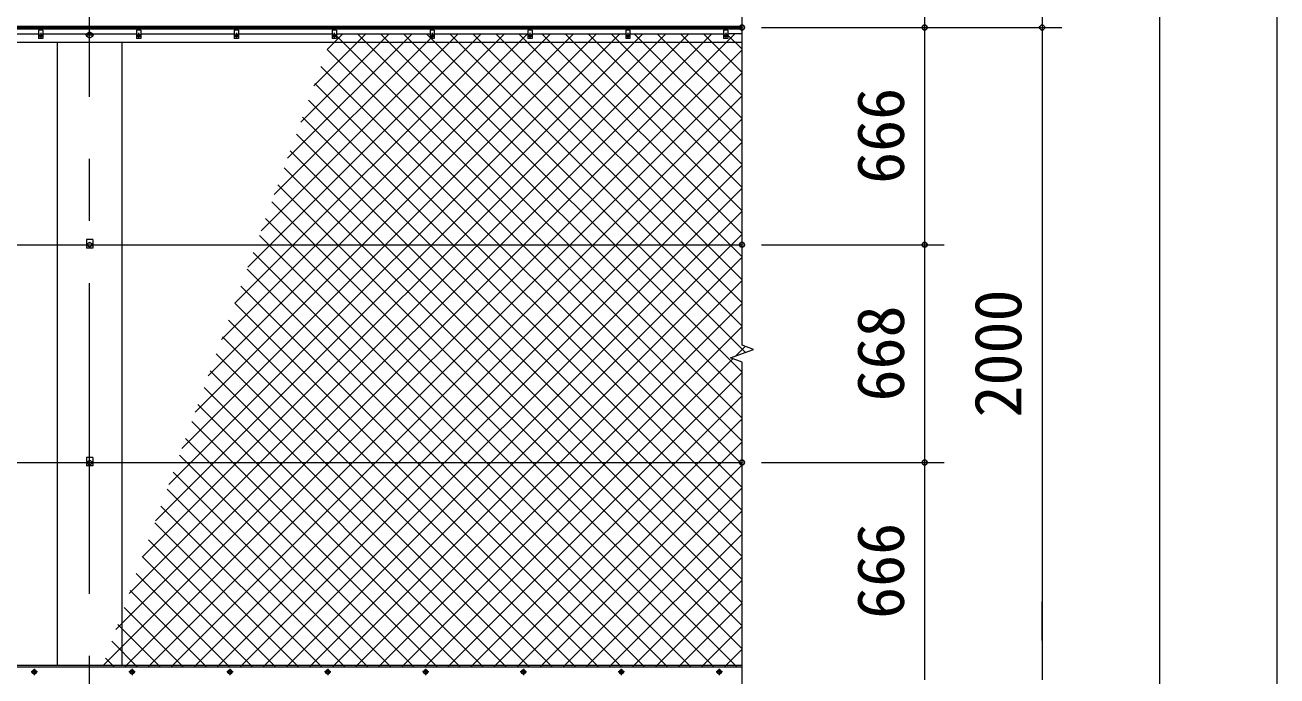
# Model space of a CAD drawing. Units: millimetres at full size. Extents: x -12600 to 12600, y -8910 to 8910.
# Drawn here: x -6595 to -2757, y -1971 to 25 of the extents above; entities that cross this region are included whole.
import ezdxf
from ezdxf.enums import TextEntityAlignment as Align

# ---------------------------------------------------------------- set-up
doc = ezdxf.new("R2010")
doc.units = ezdxf.units.MM
doc.header["$LTSCALE"] = 30
doc.header["$PDMODE"] = 32
doc.header["$PDSIZE"] = 15
doc.linetypes.add('USER1', pattern=[50.8, 31.75, -6.35, 6.35, -6.35])
for name, color, linetype, lineweight in [('0-1_D-STR-DIM', 7, 'Continuous', 13), ('0-2_D-BMK', 2, 'USER1', 13), ('0-3_D-STR3', 3, 'Continuous', 13), ('0-4_D-STR1', 1, 'Continuous', 18), ('0-7_D-STR2', 7, 'Continuous', 13)]:
    doc.layers.add(name, color=color, linetype=linetype, lineweight=lineweight)
doc.layers.add('0-6_Defpoints', color=253, linetype='Continuous')
doc.styles.add('ＭＳ ゴシック', font='')
doc.styles.get('ＭＳ ゴシック').set_extended_font_data('MS Gothic')

msp = doc.modelspace()

# ---------------------------------------------------------------- linework, layer by layer
at = {"layer": '0-1_D-STR-DIM'}
for p, q in [((-3117.14, 7017.35), (-3117.14, -2012.65)), ((-2757.14, 7017.35), (-2757.14, -2982.65)), ((-3477.14, 3517.35), (-3477.14, 17.35)), ((-4397.14, -957), (-4397.14, 1741.69)), ((-3837.14, 17.35), (-3837.14, 517.35)), ((-4337.14, 17.35), (-3777.14, 17.35)), ((-4337.14, 17.35), (-3777.14, 17.35)), ((-4337.14, 17.35), (-3417.14, 17.35)), ((-4337.14, 17.35), (-3417.14, 17.35)), ((-3837.14, -648.65), (-3837.14, 17.35)), ((-3477.14, 17.35), (-3477.14, -1982.65)), ((-4337.14, -648.65), (-3777.14, -648.65)), ((-4337.14, -648.65), (-3777.14, -648.65)), ((-3837.14, -1316.65), (-3837.14, -648.65)), ((-4361.91, -969.83), (-4397.14, -957)), ((-4432.38, -995.48), (-4361.91, -969.83)), ((-4397.14, -1008.31), (-4432.38, -995.48)), ((-4397.14, -2170.25), (-4397.14, -1008.31)), ((-4337.14, -1316.65), (-3777.14, -1316.65)), ((-4337.14, -1316.65), (-3777.14, -1316.65)), ((-3837.14, -1982.65), (-3837.14, -1316.65)), ((-3477.14, -1862.65), (-3477.14, -1742.65))]:
    msp.add_line(p, q, dxfattribs=at)
at = {"layer": '0-2_D-BMK'}
for p, q in [((-6397.14, -3242.65), (-6397.14, 7077.35)), ((-6547.14, 0.79), (-6547.14, -14.09)), ((-6247.14, 0.79), (-6247.14, -14.09)), ((-5947.14, 0.79), (-5947.14, -14.09)), ((-5647.14, 0.79), (-5647.14, -14.09)), ((-5347.14, 0.79), (-5347.14, -14.09)), ((-5047.14, 0.79), (-5047.14, -14.09)), ((-4747.14, 0.79), (-4747.14, -14.09)), ((-4447.14, 0.79), (-4447.14, -14.09)), ((-6554.58, -6.65), (-6539.71, -6.65)), ((-6384.39, -5.65), (-6409.89, -5.65)), ((-6254.58, -6.65), (-6239.71, -6.65)), ((-5954.58, -6.65), (-5939.71, -6.65)), ((-5654.58, -6.65), (-5639.71, -6.65)), ((-5354.58, -6.65), (-5339.71, -6.65)), ((-5054.58, -6.65), (-5039.71, -6.65)), ((-4754.58, -6.65), (-4739.71, -6.65)), ((-4454.58, -6.65), (-4439.71, -6.65)), ((-6407.14, -648.65), (-6387.14, -648.65)), ((-6407.14, -1316.65), (-6387.14, -1316.65)), ((-6567.14, -1948.98), (-6567.14, -1968.33)), ((-6267.14, -1948.98), (-6267.14, -1968.33)), ((-5967.14, -1948.98), (-5967.14, -1968.33)), ((-5667.14, -1948.98), (-5667.14, -1968.33)), ((-5367.14, -1948.98), (-5367.14, -1968.33)), ((-5067.14, -1948.98), (-5067.14, -1968.33)), ((-4767.14, -1948.98), (-4767.14, -1968.33)), ((-4467.14, -1948.98), (-4467.14, -1968.33)), ((-6557.47, -1958.65), (-6576.82, -1958.65)), ((-6257.47, -1958.65), (-6276.82, -1958.65)), ((-5957.47, -1958.65), (-5976.82, -1958.65)), ((-5657.47, -1958.65), (-5676.82, -1958.65)), ((-5357.47, -1958.65), (-5376.82, -1958.65)), ((-5057.47, -1958.65), (-5076.82, -1958.65)), ((-4757.47, -1958.65), (-4776.82, -1958.65)), ((-4457.47, -1958.65), (-4476.82, -1958.65))]:
    msp.add_line(p, q, dxfattribs=at)
at = {"layer": '0-3_D-STR3'}
for p, q in [((-6553.64, 9.35), (-6553.64, -16.65)), ((-6540.64, 9.35), (-6553.64, 9.35)), ((-6540.64, 9.35), (-6540.64, -16.65)), ((-6405.64, -0.75), (-6397.14, 4.16)), ((-6253.64, 9.35), (-6253.64, -16.65)), ((-6240.64, 9.35), (-6253.64, 9.35)), ((-6240.64, 9.35), (-6240.64, -16.65)), ((-5953.64, 9.35), (-5953.64, -16.65)), ((-5940.64, 9.35), (-5953.64, 9.35)), ((-5940.64, 9.35), (-5940.64, -16.65)), ((-5653.64, 9.35), (-5653.64, -16.65)), ((-5640.64, 9.35), (-5653.64, 9.35)), ((-5640.64, 9.35), (-5640.64, -16.65)), ((-5353.64, 9.35), (-5353.64, -16.65)), ((-5340.64, 9.35), (-5353.64, 9.35)), ((-5340.64, 9.35), (-5340.64, -16.65)), ((-5053.64, 9.35), (-5053.64, -16.65)), ((-5040.64, 9.35), (-5053.64, 9.35)), ((-5040.64, 9.35), (-5040.64, -16.65)), ((-4753.64, 9.35), (-4753.64, -16.65)), ((-4740.64, 9.35), (-4753.64, 9.35)), ((-4740.64, 9.35), (-4740.64, -16.65)), ((-4453.64, 9.35), (-4453.64, -16.65)), ((-4440.64, 9.35), (-4453.64, 9.35)), ((-4440.64, 9.35), (-4440.64, -16.65)), ((-6840.64, -1.65), (-6553.64, -1.65)), ((-6540.64, -16.65), (-6553.64, -16.65)), ((-6540.64, -1.65), (-6253.64, -1.65)), ((-6405.64, -10.56), (-6405.64, -0.75)), ((-6405.64, -10.56), (-6405.64, -0.75)), ((-6397.14, -15.47), (-6405.64, -10.56)), ((-6388.64, -10.56), (-6397.14, -15.47)), ((-6240.64, -16.65), (-6253.64, -16.65)), ((-6240.64, -1.65), (-5953.64, -1.65)), ((-5940.64, -16.65), (-5953.64, -16.65)), ((-5940.64, -1.65), (-5653.64, -1.65)), ((-5640.64, -16.65), (-5653.64, -16.65)), ((-5640.64, -1.65), (-5353.64, -1.65)), ((-5340.64, -16.65), (-5353.64, -16.65)), ((-5340.64, -1.65), (-5053.64, -1.65)), ((-5040.64, -16.65), (-5053.64, -16.65)), ((-5040.64, -1.65), (-4753.64, -1.65)), ((-4740.64, -16.65), (-4753.64, -16.65)), ((-4740.64, -1.65), (-4453.64, -1.65)), ((-4440.64, -16.65), (-4453.64, -16.65)), ((-4397.14, -1.65), (-4440.64, -1.65)), ((-9379.94, -648.65), (-6406.64, -648.65)), ((-6387.64, -632.65), (-6406.64, -632.65)), ((-6406.64, -632.65), (-6406.64, -658.65)), ((-6403.64, -644.9), (-6397.14, -641.15)), ((-6403.64, -652.41), (-6403.64, -644.9)), ((-6397.14, -656.16), (-6403.64, -652.41)), ((-6397.14, -641.15), (-6390.64, -644.9)), ((-6390.64, -652.41), (-6397.14, -656.16)), ((-6390.64, -644.9), (-6390.64, -652.41)), ((-6387.64, -632.65), (-6387.64, -658.65)), ((-6387.64, -648.65), (-4397.14, -648.65)), ((-6387.64, -658.65), (-6406.64, -658.65)), ((-6387.64, -1300.65), (-6387.64, -1326.65)), ((-9379.94, -1316.65), (-6406.64, -1316.65)), ((-6387.64, -1326.65), (-6406.64, -1326.65)), ((-6403.64, -1312.9), (-6397.14, -1309.15)), ((-6403.64, -1320.41), (-6403.64, -1312.9)), ((-6397.14, -1309.15), (-6390.64, -1312.9)), ((-6390.64, -1312.9), (-6390.64, -1320.41)), ((-6387.64, -1316.65), (-4397.14, -1316.65)), ((-4397.14, -1943.65), (-9497.14, -1943.65))]:
    msp.add_line(p, q, dxfattribs=at)
for points in [[(-6397.14, 4.16), (-6388.64, -0.75), (-6388.64, -10.56)], [(-6387.64, -1300.65), (-6406.64, -1300.65), (-6406.64, -1326.65)], [(-6390.64, -1320.41), (-6397.14, -1324.16), (-6403.64, -1320.41)]]:
    msp.add_lwpolyline(points, dxfattribs=at)
for points in [[(-6567.14, -1952.9), (-6572.12, -1955.78), (-6572.12, -1961.53), (-6567.14, -1964.4), (-6562.17, -1961.53), (-6562.17, -1955.78)], [(-6267.14, -1952.9), (-6272.12, -1955.78), (-6272.12, -1961.53), (-6267.14, -1964.4), (-6262.17, -1961.53), (-6262.17, -1955.78)], [(-5967.14, -1952.9), (-5972.12, -1955.78), (-5972.12, -1961.53), (-5967.14, -1964.4), (-5962.17, -1961.53), (-5962.17, -1955.78)], [(-5667.14, -1952.9), (-5672.12, -1955.78), (-5672.12, -1961.53), (-5667.14, -1964.4), (-5662.17, -1961.53), (-5662.17, -1955.78)], [(-5367.14, -1952.9), (-5372.12, -1955.78), (-5372.12, -1961.53), (-5367.14, -1964.4), (-5362.17, -1961.53), (-5362.17, -1955.78)], [(-5067.14, -1952.9), (-5072.12, -1955.78), (-5072.12, -1961.53), (-5067.14, -1964.4), (-5062.17, -1961.53), (-5062.17, -1955.78)], [(-4767.14, -1952.9), (-4772.12, -1955.78), (-4772.12, -1961.53), (-4767.14, -1964.4), (-4762.17, -1961.53), (-4762.17, -1955.78)], [(-4467.14, -1952.9), (-4472.12, -1955.78), (-4472.12, -1961.53), (-4467.14, -1964.4), (-4462.17, -1961.53), (-4462.17, -1955.78)]]:
    msp.add_lwpolyline(points, close=True, dxfattribs=at)
for centre, radius in [((-6397.14, -5.65), 8.25), ((-6547.14, -6.65), 5.25), ((-6247.14, -6.65), 5.25), ((-5947.14, -6.65), 5.25), ((-5647.14, -6.65), 5.25), ((-5347.14, -6.65), 5.25), ((-5047.14, -6.65), 5.25), ((-4747.14, -6.65), 5.25), ((-4447.14, -6.65), 5.25), ((-6397.14, -648.65), 6.25), ((-6397.14, -1316.65), 6.25), ((-6567.14, -1958.65), 6.5), ((-6567.14, -1958.65), 4.98), ((-6267.14, -1958.65), 6.5), ((-6267.14, -1958.65), 4.98), ((-5967.14, -1958.65), 6.5), ((-5967.14, -1958.65), 4.98), ((-5667.14, -1958.65), 6.5), ((-5667.14, -1958.65), 4.98), ((-5367.14, -1958.65), 6.5), ((-5367.14, -1958.65), 4.98), ((-5067.14, -1958.65), 6.5), ((-5067.14, -1958.65), 4.98), ((-4767.14, -1958.65), 6.5), ((-4767.14, -1958.65), 4.98), ((-4467.14, -1958.65), 6.5), ((-4467.14, -1958.65), 4.98)]:
    msp.add_circle(centre, radius, dxfattribs=at)
at = {"layer": '0-4_D-STR1'}
for p, q in [((-9497.14, 21.35), (-4397.14, 21.35)), ((-9497.14, 17.35), (-4397.14, 17.35)), ((-9497.14, 13.35), (-4397.14, 13.35)), ((-9497.14, -27.65), (-4397.14, -27.65)), ((-6497.14, -27.65), (-6497.14, -1937.65)), ((-6297.14, -1937.65), (-6297.14, -27.65)), ((-9497.14, -1937.65), (-4397.14, -1937.65))]:
    msp.add_line(p, q, dxfattribs=at)
at = {"layer": '0-6_Defpoints'}
for p in [(-4397.14, 17.35), (-3837.14, 17.35), (-3477.14, 17.35), (-4397.14, -648.65), (-3837.14, -648.65), (-4397.14, -1316.65), (-3837.14, -1316.65)]:
    msp.add_point(p, dxfattribs=at)
at = {"layer": '0-7_D-STR2'}
for p, q in [((-6357.04, -1940.02), (-4418.68, -1.65)), ((-6316.57, -1828.84), (-4489.39, -1.65)), ((-6276.11, -1717.67), (-4560.1, -1.65)), ((-6235.65, -1606.49), (-4630.81, -1.65)), ((-6195.18, -1495.32), (-4701.52, -1.65)), ((-6154.72, -1384.14), (-4772.23, -1.65)), ((-6114.25, -1272.97), (-4842.94, -1.65)), ((-6073.79, -1161.79), (-4913.65, -1.65)), ((-6033.32, -1050.61), (-4984.36, -1.65)), ((-5992.86, -939.44), (-5055.07, -1.65)), ((-5952.39, -828.26), (-5125.78, -1.65)), ((-5911.93, -717.09), (-5196.49, -1.65)), ((-5871.47, -605.91), (-5267.21, -1.65)), ((-5831, -494.74), (-5337.92, -1.65)), ((-5790.54, -383.56), (-5408.63, -1.65)), ((-5750.07, -272.39), (-5479.34, -1.65)), ((-5709.61, -161.21), (-5550.05, -1.65)), ((-5669.14, -50.04), (-5620.76, -1.65)), ((-4397.14, -1251.38), (-5646.87, -1.65)), ((-4397.14, -1180.67), (-5576.16, -1.65)), ((-4397.14, -1109.96), (-5505.45, -1.65)), ((-4397.14, -1039.25), (-5434.74, -1.65)), ((-4386.79, -978.89), (-5364.03, -1.65)), ((-4397.14, -897.83), (-5293.32, -1.65)), ((-4397.14, -827.11), (-5222.61, -1.65)), ((-4397.14, -756.4), (-5151.9, -1.65)), ((-4397.14, -685.69), (-5081.18, -1.65)), ((-4397.14, -614.98), (-5010.47, -1.65)), ((-4397.14, -544.27), (-4939.76, -1.65)), ((-4397.14, -473.56), (-4869.05, -1.65)), ((-4397.14, -402.85), (-4798.34, -1.65)), ((-4397.14, -332.14), (-4727.63, -1.65)), ((-4397.14, -261.43), (-4656.92, -1.65)), ((-4397.14, -190.72), (-4586.21, -1.65)), ((-4397.14, -120.01), (-4515.5, -1.65)), ((-4397.14, -49.3), (-4444.79, -1.65)), ((-6289.97, -1943.65), (-4397.14, -50.83)), ((-4397.14, -1322.09), (-5669.16, -50.08)), ((-4397.14, -1392.8), (-5688.03, -101.92)), ((-6219.26, -1943.65), (-4397.14, -121.54)), ((-4397.14, -1463.51), (-5706.9, -153.76)), ((-6148.55, -1943.65), (-4397.14, -192.25)), ((-4397.14, -1534.22), (-5725.76, -205.6)), ((-6077.83, -1943.65), (-4397.14, -262.96)), ((-4397.14, -1604.93), (-5744.63, -257.44)), ((-6007.12, -1943.65), (-4397.14, -333.67)), ((-4397.14, -1675.64), (-5763.5, -309.29)), ((-4397.14, -1746.35), (-5782.37, -361.13)), ((-5936.41, -1943.65), (-4397.14, -404.39)), ((-4397.14, -1817.06), (-5801.24, -412.97)), ((-5865.7, -1943.65), (-4397.14, -475.1)), ((-4397.14, -1887.77), (-5820.11, -464.81)), ((-4411.98, -1943.65), (-5838.98, -516.65)), ((-4482.69, -1943.65), (-5857.85, -568.49)), ((-5794.99, -1943.65), (-4397.14, -545.81)), ((-4553.4, -1943.65), (-5876.72, -620.34)), ((-5724.28, -1943.65), (-4397.14, -616.52)), ((-4624.11, -1943.65), (-5895.58, -672.18)), ((-5653.57, -1943.65), (-4397.14, -687.23)), ((-4694.82, -1943.65), (-5914.45, -724.02)), ((-5582.86, -1943.65), (-4397.14, -757.94)), ((-4765.53, -1943.65), (-5933.32, -775.86)), ((-4836.24, -1943.65), (-5952.19, -827.7)), ((-5512.15, -1943.65), (-4397.14, -828.65)), ((-4906.95, -1943.65), (-5971.06, -879.55)), ((-5441.44, -1943.65), (-4397.14, -899.36)), ((-4977.66, -1943.65), (-5989.93, -931.39)), ((-5048.37, -1943.65), (-6008.8, -983.23)), ((-4416.93, -989.85), (-4387.56, -960.49)), ((-5119.08, -1943.65), (-6027.67, -1035.07)), ((-5370.73, -1943.65), (-4425.18, -998.1)), ((-5300.02, -1943.65), (-4397.14, -1040.78)), ((-5189.79, -1943.65), (-6046.54, -1086.91)), ((-5229.31, -1943.65), (-4397.14, -1111.49)), ((-5260.5, -1943.65), (-6065.4, -1138.75)), ((-5158.6, -1943.65), (-4397.14, -1182.2)), ((-5331.22, -1943.65), (-6084.27, -1190.6)), ((-5401.93, -1943.65), (-6103.14, -1242.44)), ((-5087.88, -1943.65), (-4397.14, -1252.91)), ((-5472.64, -1943.65), (-6122.01, -1294.28)), ((-5017.17, -1943.65), (-4397.14, -1323.62)), ((-5543.35, -1943.65), (-6140.88, -1346.12)), ((-5614.06, -1943.65), (-6159.75, -1397.96)), ((-4946.46, -1943.65), (-4397.14, -1394.34)), ((-5684.77, -1943.65), (-6178.62, -1449.81)), ((-4875.75, -1943.65), (-4397.14, -1465.05)), ((-5755.48, -1943.65), (-6197.49, -1501.65)), ((-5826.19, -1943.65), (-6216.35, -1553.49)), ((-4805.04, -1943.65), (-4397.14, -1535.76)), ((-5896.9, -1943.65), (-6235.22, -1605.33)), ((-4734.33, -1943.65), (-4397.14, -1606.47)), ((-5967.61, -1943.65), (-6254.09, -1657.17)), ((-4663.62, -1943.65), (-4397.14, -1677.18)), ((-6038.32, -1943.65), (-6272.96, -1709.01)), ((-6109.03, -1943.65), (-6291.83, -1760.86)), ((-4592.91, -1943.65), (-4397.14, -1747.89)), ((-6179.74, -1943.65), (-6310.7, -1812.7)), ((-4522.2, -1943.65), (-4397.14, -1818.6)), ((-6250.45, -1943.65), (-6329.57, -1864.54)), ((-6321.16, -1943.65), (-6348.44, -1916.38)), ((-4451.49, -1943.65), (-4397.14, -1889.31))]:
    msp.add_line(p, q, dxfattribs=at)

# ---------------------------------------------------------------- texts
at = {"layer": '0-1_D-STR-DIM', "style": 'ＭＳ ゴシック'}
for s, p in [('666', (-3857.39, -461.92)), ('2000', (-3497.39, -1178.46)), ('668', (-3857.39, -1129.3)), ('666', (-3857.39, -1795.92))]:
    msp.add_text(s, height=144.3, rotation=90, dxfattribs=at).set_placement(p, align=Align.BOTTOM_LEFT)

doc.saveas('drawing.dxf')
